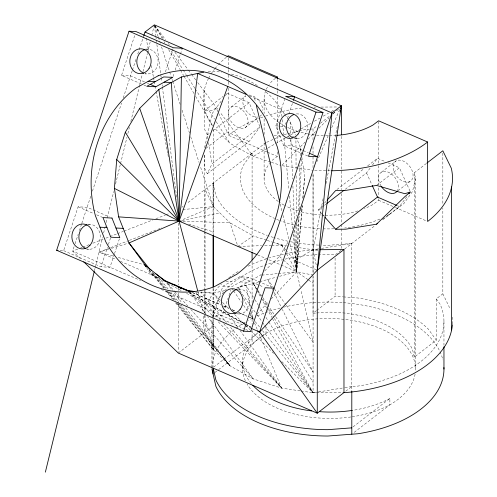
<?xml version="1.0" encoding="UTF-8"?>
<svg xmlns="http://www.w3.org/2000/svg" width="497" height="497" viewBox="0 0 497 497"><rect width="100%" height="100%" fill="white"/><g stroke="black" fill="none" stroke-linecap="round" stroke-linejoin="round"><path stroke-width="0.37" stroke-dasharray="2.48 1.86" d="M300.157 286.757L296.666 271.747L298.337 217.574M298.548 210.61L299.958 164.948M300.244 155.667L300.486 147.926L296.473 137.843M221.227 101.164L216.201 107.874L212.337 110.39L204.273 110.974L222.954 96.48M271.281 298.877L296.666 271.747L299.064 216.145M299.362 209.194L301.53 158.997M302.921 198.415L304.673 176.385L301.884 157.425M308.034 279.674L296.666 271.747L302.157 206.373M302.866 197.918L304.673 176.385M279.562 276.326L296.666 271.747L302.381 205.249M323.1 198.707L313.085 249.749L316.651 267.144M326.088 183.474L326.684 180.423M326.833 179.665L337.295 126.337M204.609 147.597L212.337 113.297L216.201 107.874L218.394 112.701M426.426 163.426L414.274 172.788L415.542 178.342L412.553 191.432L403.806 203.627L381.901 220.264M94.436 270.753L94.989 268.492M95.175 267.734L102.525 237.56M103.624 233.037L105.283 226.247M106.203 222.476L107.122 218.705M107.302 217.953L113.732 191.55M115.571 184.008L120.349 164.395M120.535 163.643L126.965 137.24M127.884 133.469L129.357 127.437M130.829 121.398L139.098 87.46M139.278 86.702L142.223 74.631M142.956 71.618L147.367 53.514M147.553 52.757L150.305 41.444M151.778 35.411L153.983 26.36M298.424 217.798L293.764 232.559L296.666 271.747L313.085 275.114L313.085 174.149M299.356 214.847L302.151 205.988M60.137 250.451L63.635 250.631L78.11 206.82L87.105 207.28L109.154 216.822M141.191 83.894L121.541 75.389L135.047 34.504M74.078 246.711L72.63 251.091L81.533 259.676M75.047 243.785L78.184 234.298M79.39 230.645L81.558 224.072M81.8 223.346L90.746 196.272M92.448 191.128L121.56 103.016M123.256 97.878L132.227 70.736M132.469 70.009L136.085 59.056M137.775 53.949L142.838 38.617M143.08 37.884L143.807 35.691M63.635 250.631L101.015 266.802L107.458 247.307M108.414 244.418L110.558 237.92M165.445 71.823L173.155 48.489M114.304 254.265L110.011 267.262L101.015 266.802M114.546 253.545L119.553 238.38M172.993 76.656L174.198 73.009M175.161 70.096L180.218 54.782M180.461 54.055L182.15 48.948M244.978 329.101L213.238 315.371L222.88 286.197L239.827 276.804L248.823 277.264L271.281 286.986M307.811 155.996L283.632 145.534L275.835 125.934L284.663 99.214M223.681 311.451L222.234 315.831L213.238 315.371M224.886 307.805L228.017 298.33M228.98 295.411L230.67 290.304M285.651 128.456L284.831 126.393L286.502 121.336M287.452 118.448L288.645 114.838M288.887 114.117L292.466 103.283M316.813 161.78L329.225 133.42M331.71 127.748L339.78 109.309M204.385 155.052L204.64 168.191L207.311 173.702L211.97 163.917L260.08 126.865L249.109 102.73L227.172 93.231L225.967 94.163M264.652 270.989L279.401 256.452L288.179 241.853M266.019 142.589L252.097 153.064L243.35 165.259A87.59 50.57 0 0 0 274.63 218.463M225.34 95.672L227.172 93.231M207.311 173.702L249.109 141.508L260.08 126.865M345.21 189.345L366.525 172.931L370.638 167.439M372.47 164.998L377.496 158.288L385.281 161.655M383.168 219.09L399.439 206.559L407.664 195.576M321.975 213.952L318.415 209.982L322.485 205.398M324.516 203.099L326.044 201.378M253.364 320.093L252.768 318.658L253.83 317.527A116.006 66.977 0 0 0 248.469 320.267M256.999 314.135L268.635 301.704M282.128 165.085L305.152 142.018M307.892 139.272L315.57 131.581M318.857 128.288L329.269 117.851M333.108 114.006L335.848 111.26M261.379 274.22L260.285 275.295L237.709 287.806L235.684 288.248M251.917 153.312L186.81 203.466M178.293 353.056L213.058 326.256L211.946 321.373A116.006 66.977 0 0 1 212.064 318.347M213.673 367.103L258.148 332.86M214.89 372.514L217.941 370.159M218.55 369.687L261.782 336.481M231.093 107.128L245.742 95.846A12.456 8.138 52.4 0 0 244.878 108.855A12.456 8.138 52.4 0 0 257.775 117.05M207.926 138.738L207.311 134.923L209.156 133.507M212.846 130.661L249.109 102.73M206.087 148.249L227.172 132.009L249.109 141.508M245.189 127.611A12.456 8.138 52.4 0 0 240.722 108.663A12.456 8.138 52.4 0 0 228.514 115.838A12.456 8.138 52.4 0 0 245.189 127.611L258.614 117.267M181.939 207.212L183.157 206.274M309.929 129.145L313.023 128.909L317.272 125.642M320.304 123.306L330.008 115.826M333.046 113.49L338.507 109.284M336.929 189.537L363.357 169.179M367.662 165.861L377.496 158.288M318.415 209.982L323.901 205.764M324.51 205.292L326.336 203.888M381.416 172.179L396.066 160.898M376.546 185.418L399.439 167.781L410.093 191.227M397.954 190.786L410.162 181.386A12.456 8.138 52.4 0 0 405.695 162.432A12.456 8.138 52.4 0 0 393.487 169.607A12.456 8.138 52.4 0 0 410.162 181.386M340.954 250.432L335.09 254.942L327.952 254.402A116.006 66.977 0 0 0 320.205 254.551M344.576 249.084L375.142 225.483M313.023 276.083L313.023 313.259L316.086 310.898M316.701 310.426L335.09 296.262L342.719 296.839M316.757 312.98L327.952 312.128A87.59 50.57 0 0 1 412.553 349.608L414.274 357.138L436.285 340.178L436.285 298.859L442.839 293.814L442.839 208.001M345.782 391.182L351.801 386.536L357.977 386.07A116.006 66.977 0 0 0 440 304.04L436.285 298.859M353.032 426.904L389.884 398.451L389.884 404.806L353.647 432.788M275.562 78.271L272.667 80.452A63.84 36.859 0 0 0 269.188 84.478M277.301 151.796L277.301 156.425L272.667 159.916A63.84 36.859 0 0 0 270.101 162.761M378.602 198.719L378.602 200.266L373.092 204.41A63.84 36.859 0 0 1 364.313 208.641M262.385 336.028L266.019 333.294A87.59 50.57 0 0 1 363.214 322.764A87.59 50.57 0 0 1 415.455 371.24M266.498 240.2L253.24 235.895L237.877 246.419L229.987 222.768L213.412 206.615L205.062 189.407L205.062 231.155M267.361 148.311L253.24 156.431L229.987 143.304L214.518 128.232M268.032 147.92L286.191 137.483M286.862 137.091L290.223 135.159M290.894 134.774L300.312 129.357M300.983 128.971L311.072 123.169M314.433 121.237L319.813 118.143M323.174 116.211L328.554 113.117M331.244 111.57L333.934 110.023M248.823 277.264L231.875 286.663L222.88 286.197M266.715 142.279L283.458 134.861M179.088 221.09L213.412 206.615L213.058 183.225L215.903 195.681A116.006 66.977 0 0 0 266.908 235.298M77.7 249.121L72.63 251.091L140.552 280.482M80.595 247.997L82.042 247.431M82.763 247.152L89.28 244.617M92.896 243.213L103.028 239.274M105.923 238.15L116.776 233.932M117.503 233.652L123.293 231.403M124.014 231.117L152.964 219.867M155.859 218.742L165.265 215.089M165.986 214.803L169.607 213.399M109.924 247.922L99.114 252.116L116.186 259.502M110.645 247.643L128.655 240.654M129.375 240.374L161.792 227.8M108.588 249.214L99.114 252.116L114.614 256.464M111.508 248.326L128.996 242.971M253.296 297.125L245.922 285.334L237.709 287.806L250.799 306.034M258.968 281.836L238.672 287.272L240.865 292.155M259.695 281.644L276.593 277.121M284.16 134.55L287.179 133.83M287.931 133.65L298.492 131.121M299.25 130.941L305.282 129.5L309.153 129.208M196.178 292.267L213.213 293.137L224.961 290.577M182.101 220.482L219.817 212.859M318.403 248.891L313.085 249.749L287.514 245.972M321.435 248.401L351.801 243.505L351.801 391.127M301.083 391.009L313.085 392.779L317.639 392.046M318.403 391.922L344.21 387.759M344.968 387.635L351.801 386.536M146.522 267.523L151.045 274.592L154.536 274.077M182.871 209.579L213.412 206.615L200.26 166.141M261.801 275.145L277.717 273.592M278.475 273.518L296.666 271.747L296.392 223.793M351.801 243.505L327.952 245.319A116.006 66.977 0 0 1 321.758 245.226M313.023 313.259L316.011 313.035M238.641 246.394L261.646 245.698M264.715 245.605L270.846 245.419M271.617 245.394L281.582 245.096L286.763 245.86M314.11 107.128L315.632 107.116M320.969 107.085L337.73 106.973M317.72 249.718L313.085 249.749L294.665 260.385L296.666 271.747L268.33 259.54M317.918 250.134L310.302 250.184A124.567 71.916 0 0 0 269.212 257.955M281.805 361.574L313.085 392.779L343.974 392.58M182.939 221.215L229.987 222.768L253.24 235.895M145.814 49.06L148.615 49.203M144.919 73.873L146.323 73.941M121.541 75.389L130.537 75.848L144.571 81.924M275.835 125.934L279.581 126.12M280.333 126.163L284.831 126.393M274.071 135.29L279.668 135.575M292.286 136.221L293.733 136.296M294.267 138.545L297.765 138.725M283.632 145.534L292.627 145.994L302.586 150.305M87.708 224.253L89.808 224.358M86.521 249.121L89.317 249.264M225.874 281.147L231.472 281.439M240.467 281.898L247.705 282.265M236.218 313.8L239.716 313.98M343.483 296.902L357.977 298.001A116.006 66.977 0 0 1 428.414 329.207L436.285 340.178M220.345 300.256L213.213 293.137L200.838 292.025L226.309 322.292M282.333 165.743L298.082 168.073M298.834 168.185L313.085 170.291M175.497 302.791L213.412 349.646L229.987 365.798L253.24 378.919L281.582 388.126L300.337 390.897M276.425 243.418L284.508 245.53M118.305 257.496L144.875 264.951M188.58 224.104L213.412 231.981M270.679 162.097L253.24 156.431L220.121 112.365M271.405 162.333L280.855 165.395M267.237 240.436L272.213 242.051M272.915 242.281L281.582 245.096L286.614 250.979M257.707 254.961L267.622 259.235M192.706 292.745L220.264 304.636M223.799 306.158L228.744 308.295M232.279 309.817L235.808 311.346M238.635 312.563L247.115 316.222L238.566 312.501M250.264 313.079L252.768 318.658L247.823 316.527L252.768 318.658L251.215 311.085M249.6 95.902L281.283 109.607L281.942 116.559M388.114 162.879L399.439 167.781M147.379 83.136L148.783 83.745M303.294 150.61L308.27 152.765M144 85.105L146.106 86.018M397.314 205.64L399.439 206.559M228.278 88.149L228.278 135.209L266.833 151.896M267.535 152.2L277.301 156.425M378.602 200.266L394.649 207.212M395.345 207.51L426.923 221.177M316.564 269.865L294.665 260.385L287.117 251.563M78.11 206.82L93.753 213.592M96.598 214.822L102.997 217.593M239.827 276.804L263.69 287.129M120.454 261.354L159.382 278.202M161.152 289.397L244.804 325.597M245.506 325.902L250.445 328.039M245.68 329.405L249.91 331.238M192.407 292.497L220.811 304.81M223.656 306.04L228.626 308.196M232.174 309.73L235.727 311.271M151.045 274.592L163.333 281.091M167.433 283.259L182.455 291.199M186.549 293.367L244.592 324.063M245.276 324.423L250.737 327.312M189.245 292.901L244.729 323.733M245.406 324.106L250.817 327.119L245.443 324.094M189.432 292.82L244.766 323.715M308.662 280.115L313.085 283.203M279.401 256.452L282.855 259.509M283.433 260.018L296.666 271.747L294.802 229.241M222.538 302.443L228.577 308.469M234.615 314.489L245.04 324.889M245.586 325.436L249.979 329.815M250.525 330.368L273.574 353.361M189.394 291.522L214.045 317.353M218.338 321.851L281.582 388.126L258.713 332.984M195.719 292.627L221.122 320.813M223.718 323.69L280.755 386.977L229.807 326.448M322.485 214.518L324.516 216.785M168.042 284.054L174.236 290.956M174.751 291.528L187.661 305.903M190.761 309.351L253.24 378.919L207.578 316.533M149.38 270.293L164.401 288.086M167.402 291.646L174.41 299.952M177.417 303.512L229.987 365.798L185.064 306.96M153.393 273.021L166.24 288.583M168.713 291.577L176.124 300.555M179.088 304.145L229.987 365.798L181.101 305.108M255.203 321.646L260.068 327.622M262.497 330.611L313.085 392.779L313.085 276.587M148.765 269.759L163.83 288.378M165.774 290.782L172.577 299.188M158.35 276.872L168.514 289.49M170.452 291.894L178.678 302.108M152.02 272.064L164.967 288.428M167.365 291.459L173.602 299.337M176.478 302.977L213.412 349.646L213.412 317.906M166.812 283.06L172.428 290.41M174.298 292.863L182.256 303.282M154.815 25.471L165.544 39.748M168.346 43.469L169.278 44.711M174.876 52.16L187.934 69.537M188.4 70.158L191.202 73.885M191.668 74.5L195.868 80.092M197.731 82.57L218.258 109.88M189.314 291.584L205.752 314.042M284.365 113.881L274.22 99.835A110.943 95.151 -87.1 0 0 265.149 91.367M284.806 114.49L287.452 118.156M287.893 118.764L290.099 121.815L295.348 135.016M274.027 288.303L267.666 279.507L273.474 291.335M274.481 288.931L285.837 304.63M286.291 305.257L313.085 342.315L300.859 289.763M213.213 293.137L220.463 303.213M228.626 314.551L237.69 327.144M239.958 330.294L281.582 388.126M251.246 306.661L255.309 312.321M257.117 314.837L262.081 321.752M262.534 322.379L264.336 324.895M264.789 325.523L313.085 392.779L272.151 318.043M232.304 288.981L233.174 290.248M233.609 290.875L241.449 302.244M243.623 305.4L248.413 312.346M250.159 314.868L252.768 318.658M256.52 289.502L253.172 283.389L257.514 289.813M257.949 290.453L262.286 296.877M262.72 297.517L275.313 316.142M275.748 316.788L313.085 372.017L282.352 309.42M154.766 25.502L163.128 38.592M171.067 51.029L182.766 69.35M183.182 70.009L186.108 74.587M186.524 75.246L194.886 88.329M195.302 88.988L214.524 119.094M216.195 121.709L229.987 143.304M254.93 299.747L258.62 305.643M259.024 306.295L263.944 314.16M265.988 317.434L268.448 321.366M268.858 322.019L313.085 392.779M253.172 283.389L257.564 290.652M257.962 291.31L260.757 295.932M262.758 299.231L267.951 307.811M268.349 308.475L273.94 317.713M274.338 318.372L313.085 382.398M154.735 25.521L162.072 38.226M163.998 41.568L164.774 42.904M168.632 49.588L180.212 69.648M180.597 70.319L183.685 75.668M184.076 76.339L194.11 93.722M195.656 96.393L212.641 125.816M281.582 245.096L284.974 251.091M286.483 253.756L296.666 271.747L293.075 233.913M256.893 290.186L260.987 297.66M261.36 298.337L266.566 307.848M266.939 308.531L271.778 317.359M273.816 292.031L282.01 308.724M442.839 293.814L450.251 309.097M207.311 134.923L204.64 129.419L204.279 110.868M213.058 326.256L213.412 349.646L204.64 331.567A124.567 71.916 0 0 1 203.764 315.769M366.525 172.931L371.855 184.654M218.711 113.391L227.172 132.009M243.685 298.43L249.009 310.29M254.551 322.957L257.521 330.12M288.664 136.035L292.627 145.994M158.176 36.623L154.35 24.85L155.741 35.61M158.413 37.362L159.369 40.307M159.612 41.04L160.326 43.245M161.525 46.929L169.415 71.214M169.651 71.947L171.086 76.364M172.043 79.309L172.521 80.775M172.763 81.514L180.175 104.327M182.088 110.216L189.5 133.028M190.693 136.706L199.061 162.463M198.042 292.093L203.435 312.271M204.23 315.266L213.412 349.646M254.526 98.033L255.439 101.792M280.246 204.062L282.072 211.585M282.986 215.344L288.819 239.411M289.913 243.921L296.666 271.747M245.922 285.334L250.438 307.295M146.149 38.126L148.709 51.818M151.268 65.511L153.399 76.917M153.542 77.681L154.113 80.719M154.256 81.483L154.965 85.285M155.107 86.049L155.965 90.609M156.101 91.373L167.054 149.939M167.197 150.697L167.769 153.741M167.911 154.499L168.334 156.785M208.541 142.552L211.97 163.917M300.486 147.926L301.555 155.182M155.841 36.374L156.238 39.449M156.338 40.22L161.103 77.097M161.202 77.867L161.699 81.707M162.097 84.782L162.295 86.316M162.395 87.087L176.901 199.266M282.234 119.647L283.625 134.314M283.992 138.178L288.9 189.904M289.484 196.085L292.634 229.279M290.099 121.815L290.67 134.954M290.844 138.818L292.603 179.007M292.907 185.959L294.497 222.283M295.901 136.402L296.082 168.887M296.125 175.845L296.349 216.065M443.958 321.373L443.958 345.21M442.839 153.107L442.839 204.13M415.542 178.342L415.542 369.054M414.274 172.788L414.274 357.138M378.602 121.572L378.602 164.774M378.602 165.551L378.602 184.834M378.602 187.922L378.602 197.949M341.538 136.327L341.538 189.674M341.538 193.538L341.538 223.693M341.538 224.464L341.538 248.432M335.09 258.005L335.09 296.262M313.023 128.909L313.023 139.756M313.023 146.727L313.023 153.697M313.023 156.797L313.023 167.638M313.023 173.838L313.023 272.983M277.301 79.278L277.301 90.081M277.301 90.852L277.301 96.25M277.301 97.021L277.301 144.08M266.019 326.939L266.019 333.294A87.64 50.601 0 0 0 262.018 335.947M264.112 98.884L264.112 113.54M264.112 118.945L264.112 134.37M264.112 142.856L264.112 178.342M252.097 153.064L252.097 251.432M252.097 261.503L252.097 302.555M252.097 310.302L252.097 324.243M252.097 330.437L252.097 343.769M242.474 362.332L242.474 368.687M228.278 58.062L228.278 68.866M228.278 69.636L228.278 74.264M228.278 75.035L228.278 81.21M228.278 81.98L228.278 85.062M213.412 129.469L213.412 235.075M213.412 288.49L213.412 317.129M213.058 183.225L213.058 234.249M213.058 288.372L213.058 316.974M213.058 317.751L213.058 366.811M211.946 321.373L211.946 366.743M205.062 231.925L205.062 288.366M205.062 289.136L205.062 332.437M204.273 90.299L204.273 110.974M204.273 155.294L204.273 230.552M204.273 231.329L204.273 288.738M204.273 289.515L204.273 312.793A124.567 71.916 0 0 1 221.587 283.942M178.293 223.165L178.293 285.017M178.293 288.111L178.293 291.975M178.293 292.752L178.293 302.803M178.293 303.574L178.293 351.509M228.85 277.804A124.567 71.916 0 0 1 238.883 271.095M248.053 266.199A124.567 71.916 0 0 1 266.274 258.894M452.307 317.161A124.567 71.916 0 0 1 452.438 323.969M212.132 317.583A116.006 66.977 0 0 1 224.184 291.435M224.712 290.832A116.006 66.977 0 0 1 263.901 265.535M264.652 265.249A116.006 66.977 0 0 1 282.079 259.856M285.048 259.148A116.006 66.977 0 0 1 317.086 254.694M211.952 368.296A116.006 66.977 0 0 1 235.305 328.747M235.92 328.281A116.006 66.977 0 0 1 245.22 322.106M257.334 315.918A116.006 66.977 0 0 1 264.652 312.93M265.398 312.65A116.006 66.977 0 0 1 280.606 307.91M283.557 307.177A116.006 66.977 0 0 1 342.706 302.623M343.483 302.679A116.006 66.977 0 0 1 439.696 351.075M440 351.714A116.006 66.977 0 0 1 442.877 359.927M336.283 135.426A63.84 36.859 0 0 1 329.455 135.731M327.952 135.743A63.84 36.859 0 0 1 324.174 135.675M323.417 135.65A63.84 36.859 0 0 1 315.104 134.985M314.365 134.898A63.84 36.859 0 0 1 308.395 133.973M307.637 133.823A63.84 36.859 0 0 1 300.958 132.283M298.107 131.469A63.84 36.859 0 0 1 286.011 126.673M285.353 126.337A63.84 36.859 0 0 1 279.482 122.871M278.842 122.436A63.84 36.859 0 0 1 265.97 90.056M266.286 89.342A63.84 36.859 0 0 1 268.759 85.08M330.138 170.794A124.567 71.916 0 0 1 314.613 170.39M212.455 125.828A124.567 71.916 0 0 1 208.268 78.948M208.622 78.246A124.567 71.916 0 0 1 210.573 74.805M210.995 74.128A124.567 71.916 0 0 1 214.455 69.245M214.903 68.673A124.567 71.916 0 0 1 217.81 65.293M218.32 64.734A124.567 71.916 0 0 1 226.371 57.254M228.278 135.209A124.567 71.916 0 0 1 259.819 118.137M260.521 117.876A124.567 71.916 0 0 1 264.814 116.348M265.541 116.105A124.567 71.916 0 0 1 303.282 107.849M389.884 214.101A87.59 50.57 0 0 1 387.356 215.505M379.851 219.078A87.59 50.57 0 0 1 344.688 227.98M334.04 228.788A87.59 50.57 0 0 1 324.156 228.862M319.571 228.682A87.59 50.57 0 0 1 294.435 225.066M293.677 224.88A87.59 50.57 0 0 1 279.681 220.538M278.947 220.258A87.59 50.57 0 0 1 275.338 218.773M357.797 210.927A63.84 36.859 0 0 1 324.932 215.164M324.174 215.139A63.84 36.859 0 0 1 321.894 215.039M321.137 214.99A63.84 36.859 0 0 1 300.958 211.747M298.107 210.927A63.84 36.859 0 0 1 284.7 205.454M284.06 205.112A63.84 36.859 0 0 1 278.842 201.9M278.221 201.453A63.84 36.859 0 0 1 269.635 163.345M248.972 95.039A12.456 8.138 52.4 0 1 262.758 110.402M261.422 114.906A12.456 8.138 52.4 0 1 259.838 116.329M415.088 374.185A87.59 50.57 0 0 1 389.884 404.806A87.64 50.601 0 0 1 351.59 416.865M350.82 416.977A87.64 50.601 0 0 1 247.028 383.933M245.369 380.739A87.64 50.601 0 0 1 261.379 336.413M389.884 398.451A87.64 50.601 0 0 1 353.131 410.273M251.289 383.591A87.64 50.601 0 0 1 258.316 332.425M381.062 186.027A12.456 8.138 52.4 0 1 380.87 172.552A12.456 8.138 52.4 0 1 393.848 176.193A12.456 8.138 52.4 0 1 397.501 190.631M318.645 245.102A116.006 66.977 0 0 1 288.8 241.393M288.049 241.231A116.006 66.977 0 0 1 274.12 237.672M273.418 237.454A116.006 66.977 0 0 1 267.666 235.566M231.36 74.053A110.943 95.151 -87.1 0 1 257.757 85.888M208.2 71.537A110.943 95.151 -87.1 0 1 221.445 72.152M145.832 49.327A12.425 10.661 -87.1 0 1 158.121 61.901A12.425 10.661 -87.1 0 1 144.95 73.686M296.374 113.9A12.456 10.685 -87.1 0 1 307.736 126.934A12.456 10.685 -87.1 0 1 294.982 138.564M238.616 289.13A12.456 10.685 -87.1 0 1 249.823 302.35A12.456 10.685 -87.1 0 1 236.932 313.769M88.41 224.458A12.456 10.685 -87.1 0 1 100.239 237.311A12.456 10.685 -87.1 0 1 87.236 249.009"/><path stroke-width="0.75" d="M203.646 72.14L181.386 76.979L179.088 221.09L197.644 290.596M146.329 266.752L128.996 242.971L118.609 216.866L114.422 188.406L116.714 159.537L125.331 132.227L139.694 108.34L158.81 89.497L181.386 76.979M83.757 261.82L178.293 353.056L317.272 413.2L317.272 270.169L331.99 112.962L341.327 105.768L154.35 24.85L145.012 32.044L143.807 35.691M251.153 328.343L259.614 332.002L317.272 270.169L341.327 105.768L340.731 108.812M340.134 111.862L340.433 110.34M45.37 472.15L94.256 271.505M274.089 288.198L265.094 287.738L250.618 331.542L243.623 331.188L56.639 250.271L129.021 31.224L136.016 31.584L173.391 47.762L182.387 48.221M293.423 100.394L294.615 96.785L285.62 96.325L322.994 112.502L308.519 156.306L317.515 156.766L309.693 153.38M243.623 331.188L315.999 112.142L322.994 112.502M452.388 324.721A124.567 71.916 0 0 1 345.601 392.568L343.974 392.58L317.272 413.2L259.614 332.002L331.99 112.962L145.012 32.044M227.775 86.453L179.088 221.09L128.996 242.971L150.1 269.641M409.037 193.749L409.95 192.525M327.057 200.235L335.699 190.481L345.601 190.419L376.546 185.418L404.893 193.718L410.404 191.917L404.893 196.632L376.546 224.19L345.601 229.198L335.699 229.26L325.026 217.357M326.945 203.416L343.992 190.283M335.699 229.26L377.496 197.067L396.606 205.336M427.035 162.96L442.839 150.784L451.264 168.154A124.567 71.916 0 0 1 427.625 221.482L427.625 142.018L378.602 120.802L373.092 124.946A63.84 36.859 0 0 1 337.041 135.364M376.546 224.19L377.751 223.265M317.272 270.169L343.974 249.55L343.974 392.58M276.139 77.836L277.301 76.967L228.278 55.751A124.567 71.916 0 0 0 226.999 56.751M190.276 291.571L178.442 286.993L181.803 288.769M177.988 286.831L182.008 288.676M155.803 86.782L172.751 77.389L163.755 76.929L146.808 86.323L155.803 86.782L150.187 84.353M351.801 427.855L327.952 429.669A116.006 66.977 0 0 1 215.903 380.031L213.225 368.308M320.037 249.705L343.974 249.55M148.162 81.334L155.157 81.694M164.153 82.154L171.39 82.521L179.088 221.09L256.999 254.657M99.965 227.197L106.961 227.551M115.956 228.011L123.194 228.384M56.639 250.271L58.037 250.339M118.609 216.866L179.088 221.09L181.275 221.786M188.854 290.956L194.681 291.478L188.469 290.919L188.854 290.956L163.55 280.004M178.187 286.701L165.159 281.308L144.875 264.951L146.106 266.883M178.578 286.899L187.338 290.702M129.021 31.224L315.999 112.142M246.077 94.374L197.688 73.438L179.088 221.09L114.422 188.406M257.564 330.921L259.614 332.002M174.857 284.899L176.056 285.738M155.928 273.866L164.942 280.606L165.159 281.308M116.714 159.537L179.088 221.09L158.81 89.497M144.875 264.951L146.373 266.734M150.423 269.43L151.411 270.623M125.331 132.227L179.088 221.09L139.694 108.34M372.166 185.344L377.496 197.067M256.353 105.55L279.519 201.055M211.946 369.054L215.903 386.386A116.006 66.977 0 0 0 327.952 436.024L357.977 433.744A116.006 66.977 0 0 0 443.927 367.538M451.63 186.928L451.63 329.958M443.958 346.751L443.958 369.054M351.801 391.127L351.801 434.21M341.538 106.948L341.538 134.78M277.301 76.967L277.301 78.507M252.097 252.209L252.097 259.95M213.412 235.075L213.412 286.943M213.058 235.795L213.058 286.825M213.058 368.283L213.058 373.93M427.625 142.018A124.567 71.916 0 0 1 331.698 170.769M397.097 191.246A12.456 8.138 52.4 0 1 381.416 186.568M352.361 410.392A87.64 50.601 0 0 1 319.335 411.671M311.675 410.92A87.64 50.601 0 0 1 252.824 385.324M143.614 73.227A12.425 10.661 -87.1 0 1 136.837 60.839A12.425 10.661 -87.1 0 1 145.149 49.495M292.342 137.57A12.456 10.685 -87.1 0 1 286.402 125.691A12.456 10.685 -87.1 0 1 293.634 114.583M235.584 313.352A12.456 10.685 -87.1 0 1 228.508 300.76A12.456 10.685 -87.1 0 1 237.231 289.347M85.9 248.575A12.456 10.685 -87.1 0 1 78.893 236.317A12.456 10.685 -87.1 0 1 87.037 224.762M158.158 75.792L135.582 88.304A110.943 95.151 -87.1 0 0 95.381 215.673L105.768 241.784A110.943 95.151 -87.1 0 0 214.48 286.62L237.057 274.108A110.943 95.151 -87.1 0 0 277.258 146.733L266.87 120.628A110.943 95.151 -87.1 0 0 158.158 75.792M111.993 218.053L102.997 217.593L110.8 237.193L119.796 237.659L111.993 218.053M149.081 68.387A12.425 10.661 -87.1 0 0 141.614 48.843A12.425 10.661 -87.1 0 0 130.717 66.412A12.425 10.661 -87.1 0 0 149.081 68.387M298.107 134.022A12.456 10.685 -87.1 0 0 292.161 113.707A12.456 10.685 -87.1 0 0 279.948 130.139A12.456 10.685 -87.1 0 0 298.107 134.022M240.107 309.389A12.456 10.685 -87.1 0 0 234.404 288.981A12.456 10.685 -87.1 0 0 221.997 305.22A12.456 10.685 -87.1 0 0 240.107 309.389M89.951 245.325A12.456 10.685 -87.1 0 0 85.571 224.451A12.456 10.685 -87.1 0 0 72.183 239.591A12.456 10.685 -87.1 0 0 89.951 245.325"/></g></svg>
